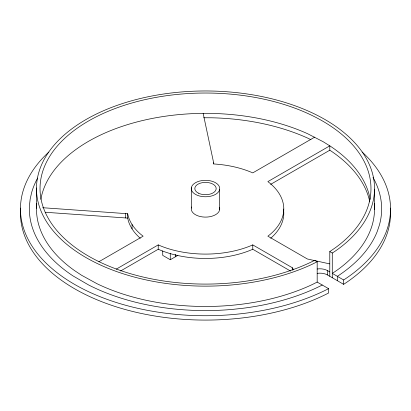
<?xml version="1.0" encoding="UTF-8"?>
<svg xmlns="http://www.w3.org/2000/svg" width="411" height="411" viewBox="0 0 411 411"><rect width="100%" height="100%" fill="white"/><g stroke="black" fill="none" stroke-linecap="round" stroke-linejoin="round"><path stroke-width="0.62" d="M20.678 208.069A185.042 106.834 0 0 0 125.283 309.524A185.042 106.834 0 0 0 327.87 293.387L328.559 293.012L328.559 288.656L317.179 282.085L312.458 284.458A169.029 97.587 0 0 1 96.975 283.708L81.589 275.267L74.617 270.644A169.029 97.587 0 0 1 36.476 208.305L36.79 203.455M329.786 276.29L329.786 251.594L335.633 247.561A165.469 95.532 0 0 0 239.181 95.023A165.469 95.532 0 0 0 45.416 212.723A165.469 95.532 0 0 0 314.179 260.595L314.698 260.317L317.179 261.745L317.179 282.085M390.322 208.069A185.042 106.834 0 0 1 344.3 283.903L343.611 284.325L332.273 277.728L332.273 253.032L335.088 251.213A169.029 97.587 0 0 0 245.09 93.682A169.029 97.587 0 0 0 40.71 210.268A169.029 97.587 0 0 0 312.458 264.119L317.179 261.745M343.611 284.325L343.611 279.968L344.3 279.542A185.042 106.834 0 0 0 362.178 152.055M98.897 261.725L143.126 236.186L140.752 234.301A78.285 45.2 0 0 1 133.652 226.841C130.785 222.952 128.551 218.518 127.687 213.735L42.677 207.719M314.687 137.14L252.775 172.882C240.502 167.549 227.206 164.816 213.89 163.968L203.152 113.395M116.215 269.159L158.225 244.905L161.497 246.276A78.285 45.2 0 0 0 249.503 246.276L252.775 244.905L292.252 267.695L293.639 269.801M120.634 270.962L158.225 249.261L161.497 250.633A78.285 45.2 0 0 0 249.503 250.633L252.775 249.261L290.587 271.09M270.638 184.359L329.797 150.205L329.797 145.848L267.874 181.6L270.248 183.486A78.285 45.2 0 0 1 270.248 234.301L267.874 236.186L307.351 258.981L329.653 263.883M162.725 250.941L162.725 255.38L170.272 259.742L177.819 255.38M328.559 288.656L327.87 289.031A185.042 106.834 0 0 1 85.642 290.284A185.042 106.834 0 0 1 48.822 152.055M322.26 285.018L321.649 285.347A176.144 101.697 0 0 1 243.487 308.199L232.611 309.38A176.144 101.697 0 0 1 88.673 285.003L73.076 275.951A176.144 101.697 0 0 1 29.428 211.829L29.458 205.438L30.178 199.063L31.596 192.728A176.144 101.697 0 0 1 37.653 178.05M203.764 117.757L211.696 117.787A165.469 95.532 0 0 1 307.705 138.122L310.927 139.678M45.225 212.256L127.687 218.092C128.551 222.875 130.785 227.314 133.652 231.203A78.285 45.2 0 0 0 140.295 238.262M329.786 251.594L332.273 253.032M317.169 269.005A10.676 6.165 0 0 1 327.48 270.602L329.786 271.933M343.611 279.968L332.273 273.372L335.088 271.548A169.029 97.587 0 0 0 374.257 203.353M317.169 273.366A10.676 6.165 0 0 1 327.48 274.959L332.273 277.728M329.797 150.205L330.28 150.508A165.469 95.532 0 0 1 369.787 201.847M374.524 189.142L374.524 209.482M337.328 280.698L337.328 276.341A176.144 101.697 0 0 0 377.303 231.331L379.404 225.058A176.144 101.697 0 0 0 373.008 177.439M327.48 270.602L327.48 274.959M292.252 267.695L292.252 270.186M252.775 244.905L252.775 249.261M219.659 189.399A14.236 8.22 0 0 1 197.152 195.21A14.236 8.22 0 0 1 199.689 181.051A14.236 8.22 0 0 1 219.659 189.399L219.659 209.738M213.633 162.761L213.633 164.01M191.341 187.709L191.341 208.048M175.307 254.306L175.307 256.834M170.272 253.402L170.272 259.742M158.225 244.905L158.225 249.261M132.059 224.519L132.059 228.876M127.687 213.735L127.687 218.092M125.602 213.586L125.602 217.948M36.476 187.966L36.476 208.305M40.864 199.33A165.469 95.532 0 0 1 201.298 113.39L211.696 113.426A165.469 95.532 0 0 1 307.705 133.76L323.205 141.749L330.28 146.146A165.469 95.532 0 0 1 370.131 199.284M219.556 207.596A14.236 8.22 0 0 1 204.966 217.106A14.236 8.22 0 0 1 191.654 206.99M283.441 208.999A78.285 45.2 0 0 1 270.705 238.262M198.349 193.129A10.676 6.165 0 0 0 215.939 189.841A10.676 6.165 0 0 0 202.212 182.69A10.676 6.165 0 0 0 198.349 193.129"/></g></svg>
